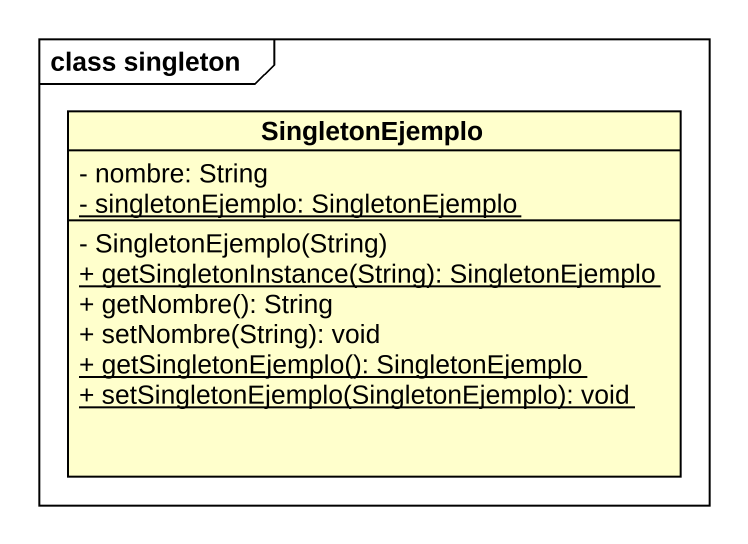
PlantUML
@startuml
mainframe class singleton
hide circle
hide empty members
skinparam classAttributeIconSize 0
class SingletonEjemplo {
  - nombre: String
  {static} - singletonEjemplo: SingletonEjemplo
  - SingletonEjemplo(String)
  {static} + getSingletonInstance(String): SingletonEjemplo
  + getNombre(): String
  + setNombre(String): void
  {static} + getSingletonEjemplo(): SingletonEjemplo
  {static} + setSingletonEjemplo(SingletonEjemplo): void
}
@enduml
